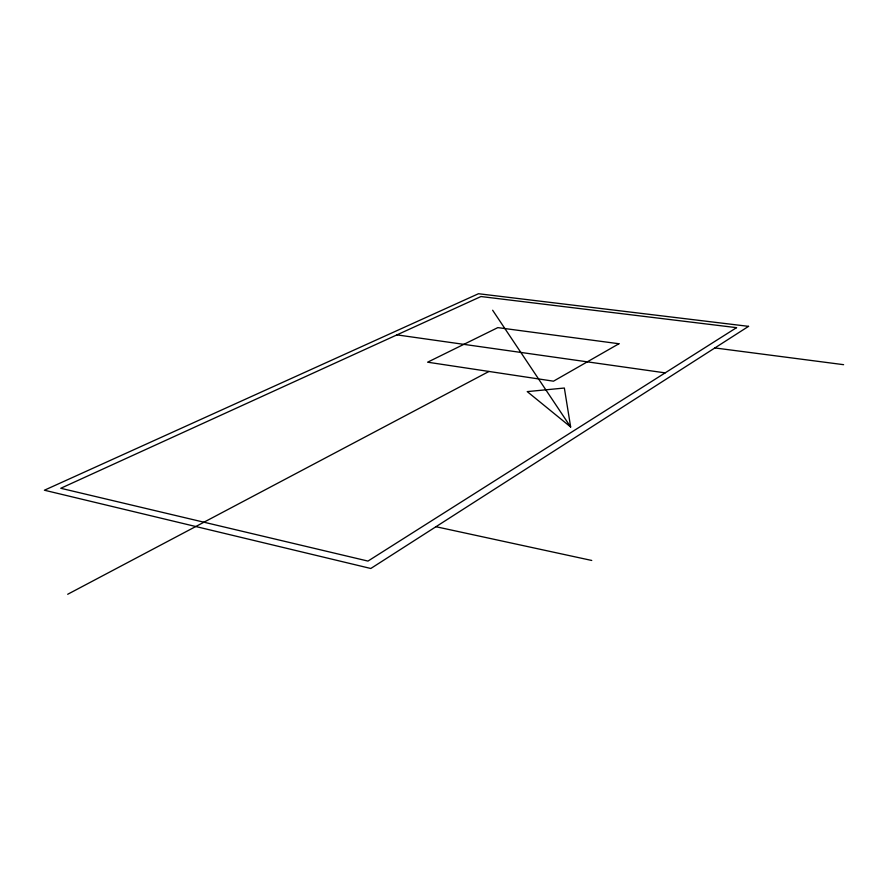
<?xml version="1.0" encoding="UTF-8"?>
<svg xmlns="http://www.w3.org/2000/svg" width="888" height="888" viewBox="0 0 888 888"><rect width="100%" height="100%" fill="white"/><g stroke="black" fill="none" stroke-linecap="round" stroke-linejoin="round"><path stroke-width="1.33" d="M67.688 594.272L488.988 371.45M714.884 347.941L843.6 364.679M396.947 334.876L665.168 372.871M435.964 526.717L591.741 560.461M570.651 426.973L527.239 391.608L564.357 388.034L570.651 426.973L492.64 310.234M748.562 326.351L370.796 568.486L44.4 490.22L478.477 293.728L748.562 326.351M736.552 327.661L367.976 561.083L60.773 488.278L480.974 296.536L736.552 327.661M618.947 343.745L553.479 381.185L427.616 362.193L497.824 327.617L618.947 343.745"/></g></svg>
